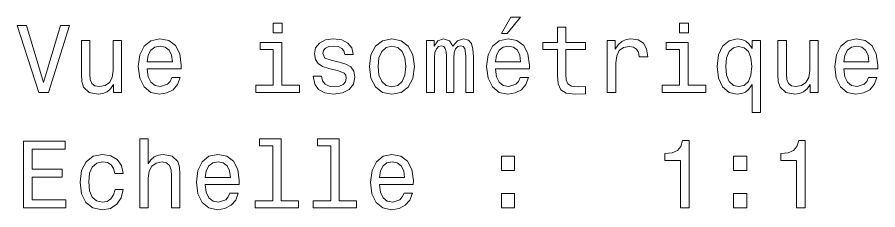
# Model space of a CAD drawing. Extents: x 284 to 1097, y 96 to 774.
# Drawn here: x 960.09 to 1005.1, y 200.53 to 210.61 of the extents above; entities that cross this region are included whole.
import ezdxf

# ---------------------------------------------------------------- set-up
doc = ezdxf.new("R2010")
doc.units = 0

msp = doc.modelspace()

# ---------------------------------------------------------------- linework, layer by layer
at = {"color": 7, "lineweight": 13}
for points in [[(973.947, 210.293), (973.478, 210.293), (973.478, 209.788), (973.947, 209.788)], [(985.415, 209.748), (985.713, 209.748), (986.414, 210.605), (985.919, 210.605)], [(995.199, 210.293), (994.73, 210.293), (994.73, 209.788), (995.199, 209.788)], [(962.352, 210.177), (961.475, 207.196), (960.572, 210.177), (960.093, 210.177), (961.223, 206.672), (961.727, 206.672), (962.832, 210.177)], [(988.35, 208.911), (988.35, 207.554), (988.381, 207.116), (988.522, 206.813), (988.804, 206.636), (989.283, 206.576), (989.808, 206.601), (989.808, 206.984), (989.425, 206.954), (989.077, 206.994), (988.89, 207.121), (988.809, 207.332), (988.794, 207.63), (988.794, 208.911), (989.808, 208.911), (989.808, 209.289), (988.794, 209.289), (988.794, 210.081), (988.35, 210.081), (988.35, 209.289), (987.584, 209.289), (987.584, 208.911)], [(965.555, 209.38), (965.111, 209.38), (965.111, 207.817), (965.061, 207.453), (964.914, 207.191), (964.688, 207.03), (964.39, 206.979), (964.153, 207.02), (964.002, 207.141), (963.916, 207.348), (963.896, 207.64), (963.896, 209.38), (963.452, 209.38), (963.452, 207.6), (963.467, 207.242), (963.563, 206.944), (963.855, 206.672), (964.324, 206.576), (964.577, 206.611), (964.793, 206.702), (964.98, 206.858), (965.131, 207.085), (965.131, 206.672), (965.555, 206.672)], [(966.891, 207.897), (968.667, 207.897), (968.672, 208.104), (968.591, 208.684), (968.369, 209.118), (968.016, 209.38), (967.547, 209.476), (967.088, 209.375), (966.735, 209.092), (966.508, 208.634), (966.427, 208.028), (966.503, 207.408), (966.73, 206.954), (967.078, 206.672), (967.532, 206.576), (967.925, 206.641), (968.248, 206.813), (968.485, 207.085), (968.621, 207.448), (968.182, 207.448), (968.092, 207.247), (967.961, 207.095), (967.587, 206.974), (967.3, 207.03), (967.083, 207.206), (966.942, 207.494), (966.891, 207.882)], [(976.938, 208.25), (976.509, 208.351), (976.191, 208.467), (976.085, 208.704), (976.115, 208.871), (976.221, 208.992), (976.393, 209.067), (976.64, 209.098), (976.877, 209.067), (977.064, 208.976), (977.185, 208.84), (977.235, 208.659), (977.669, 208.659), (977.669, 208.669), (977.593, 208.997), (977.386, 209.254), (977.064, 209.415), (976.64, 209.476), (976.211, 209.415), (975.899, 209.249), (975.702, 209.002), (975.641, 208.689), (975.687, 208.386), (975.828, 208.175), (976.06, 208.023), (976.398, 207.917), (976.892, 207.796), (977.195, 207.67), (977.275, 207.569), (977.306, 207.418), (977.26, 207.232), (977.139, 207.09), (976.943, 207), (976.68, 206.969), (976.403, 207), (976.201, 207.105), (976.065, 207.277), (976.01, 207.514), (975.581, 207.514), (975.651, 207.11), (975.858, 206.818), (976.186, 206.641), (976.64, 206.576), (977.114, 206.641), (977.462, 206.818), (977.674, 207.1), (977.749, 207.469), (977.694, 207.786), (977.538, 208.003), (977.28, 208.144)], [(978.516, 208.023), (978.597, 207.408), (978.829, 206.954), (979.197, 206.672), (979.691, 206.576), (980.18, 206.672), (980.548, 206.949), (980.78, 207.403), (980.866, 208.023), (980.78, 208.639), (980.548, 209.098), (980.18, 209.375), (979.691, 209.476), (979.197, 209.375), (978.829, 209.092), (978.597, 208.639)], [(981.507, 206.672), (981.915, 206.672), (981.915, 208.482), (981.94, 208.755), (982.016, 208.951), (982.132, 209.067), (982.283, 209.113), (982.404, 209.072), (982.485, 208.971), (982.525, 208.8), (982.541, 208.573), (982.541, 206.672), (982.924, 206.672), (982.924, 208.482), (982.949, 208.75), (983.025, 208.946), (983.146, 209.067), (983.297, 209.113), (983.418, 209.072), (983.499, 208.971), (983.549, 208.573), (983.549, 206.672), (983.958, 206.672), (983.958, 208.543), (983.932, 208.931), (983.852, 209.229), (983.69, 209.41), (983.428, 209.476), (983.121, 209.375), (982.883, 209.082), (982.697, 209.37), (982.384, 209.476), (982.097, 209.375), (981.9, 209.092), (981.9, 209.38), (981.507, 209.38)], [(985.108, 207.897), (986.883, 207.897), (986.888, 208.104), (986.807, 208.684), (986.585, 209.118), (986.232, 209.38), (985.763, 209.476), (985.304, 209.375), (984.951, 209.092), (984.724, 208.634), (984.644, 208.028), (984.719, 207.408), (984.946, 206.954), (985.294, 206.672), (985.748, 206.576), (986.141, 206.641), (986.464, 206.813), (986.701, 207.085), (986.837, 207.448), (986.399, 207.448), (986.308, 207.247), (986.177, 207.095), (985.804, 206.974), (985.516, 207.03), (985.299, 207.206), (985.158, 207.494), (985.108, 207.882)], [(990.958, 206.672), (991.401, 206.672), (991.401, 208.22), (991.447, 208.593), (991.583, 208.86), (991.805, 209.022), (992.102, 209.077), (992.324, 209.042), (992.491, 208.941), (992.592, 208.77), (992.627, 208.538), (993.076, 208.538), (993.015, 208.946), (992.849, 209.239), (992.572, 209.415), (992.193, 209.476), (991.936, 209.435), (991.714, 209.335), (991.518, 209.163), (991.361, 208.931), (991.361, 209.38), (990.958, 209.38)], [(998.528, 208.961), (998.371, 209.188), (998.195, 209.35), (997.988, 209.44), (997.751, 209.476), (997.322, 209.375), (996.989, 209.092), (996.773, 208.639), (996.697, 208.028), (996.773, 207.413), (996.989, 206.959), (997.322, 206.672), (997.751, 206.576), (997.988, 206.606), (998.19, 206.692), (998.366, 206.848), (998.528, 207.085), (998.528, 205.623), (998.971, 205.623), (998.971, 209.38), (998.528, 209.38)], [(1001.987, 209.38), (1001.543, 209.38), (1001.543, 207.817), (1001.493, 207.453), (1001.347, 207.191), (1001.12, 207.03), (1000.822, 206.979), (1000.585, 207.02), (1000.434, 207.141), (1000.348, 207.348), (1000.328, 207.64), (1000.328, 209.38), (999.884, 209.38), (999.884, 207.6), (999.899, 207.242), (999.995, 206.944), (1000.288, 206.672), (1000.757, 206.576), (1001.009, 206.611), (1001.226, 206.702), (1001.412, 206.858), (1001.564, 207.085), (1001.564, 206.672), (1001.987, 206.672)], [(1003.324, 207.897), (1005.099, 207.897), (1005.104, 208.104), (1005.023, 208.684), (1004.801, 209.118), (1004.448, 209.38), (1003.979, 209.476), (1003.52, 209.375), (1003.167, 209.092), (1002.94, 208.634), (1002.86, 208.028), (1002.935, 207.408), (1003.162, 206.954), (1003.51, 206.672), (1003.964, 206.576), (1004.358, 206.641), (1004.68, 206.813), (1004.917, 207.085), (1005.054, 207.448), (1004.615, 207.448), (1004.524, 207.247), (1004.393, 207.095), (1004.02, 206.974), (1003.732, 207.03), (1003.515, 207.206), (1003.374, 207.494), (1003.324, 207.882)], [(966.891, 208.27), (966.947, 208.618), (967.083, 208.876), (967.29, 209.032), (967.562, 209.087), (967.829, 209.032), (968.036, 208.876), (968.162, 208.618), (968.208, 208.27)], [(973.932, 207.045), (973.932, 209.289), (972.792, 209.289), (972.792, 208.911), (973.488, 208.911), (973.488, 207.045), (972.58, 207.045), (972.58, 206.672), (974.85, 206.672), (974.85, 207.045)], [(978.97, 208.028), (979.015, 208.482), (979.157, 208.81), (979.383, 209.012), (979.691, 209.082), (979.994, 209.012), (980.221, 208.815), (980.362, 208.482), (980.412, 208.028), (980.362, 207.569), (980.221, 207.237), (979.994, 207.035), (979.691, 206.969), (979.383, 207.035), (979.157, 207.237), (979.015, 207.569)], [(985.108, 208.27), (985.163, 208.618), (985.299, 208.876), (985.506, 209.032), (985.778, 209.087), (986.046, 209.032), (986.252, 208.876), (986.378, 208.618), (986.424, 208.27)], [(995.184, 207.045), (995.184, 209.289), (994.044, 209.289), (994.044, 208.911), (994.74, 208.911), (994.74, 207.045), (993.832, 207.045), (993.832, 206.672), (996.102, 206.672), (996.102, 207.045)], [(997.151, 208.028), (997.196, 208.477), (997.337, 208.805), (997.549, 209.007), (997.827, 209.077), (998.119, 209.007), (998.341, 208.81), (998.472, 208.482), (998.523, 208.028), (998.472, 207.569), (998.341, 207.242), (998.119, 207.04), (997.827, 206.974), (997.549, 207.04), (997.337, 207.242), (997.196, 207.574)], [(1003.324, 208.27), (1003.379, 208.618), (1003.515, 208.876), (1003.722, 209.032), (1003.994, 209.087), (1004.262, 209.032), (1004.469, 208.876), (1004.595, 208.618), (1004.64, 208.27)], [(960.416, 200.625), (962.635, 200.625), (962.635, 201.049), (960.88, 201.049), (960.88, 202.234), (962.443, 202.234), (962.443, 202.652), (960.88, 202.652), (960.88, 203.701), (962.595, 203.701), (962.595, 204.125), (960.416, 204.125)], [(966.503, 200.625), (966.947, 200.625), (966.947, 202.188), (966.992, 202.546), (967.139, 202.809), (967.365, 202.97), (967.668, 203.031), (967.91, 202.98), (968.061, 202.844), (968.137, 202.617), (968.162, 202.314), (968.162, 200.625), (968.606, 200.625), (968.606, 202.405), (968.586, 202.763), (968.495, 203.061), (968.198, 203.333), (967.734, 203.429), (967.481, 203.394), (967.265, 203.298), (967.083, 203.146), (966.947, 202.94), (966.947, 204.246), (966.503, 204.246)], [(973.458, 203.873), (973.458, 200.998), (972.545, 200.998), (972.545, 200.625), (974.809, 200.625), (974.809, 200.998), (973.901, 200.998), (973.901, 204.246), (972.762, 204.246), (972.762, 203.873)], [(976.494, 203.873), (976.494, 200.998), (975.581, 200.998), (975.581, 200.625), (977.845, 200.625), (977.845, 200.998), (976.938, 200.998), (976.938, 204.246), (975.798, 204.246), (975.798, 203.873)], [(994.78, 200.625), (995.239, 200.625), (995.239, 204.15), (994.896, 204.15), (994.806, 203.842), (994.624, 203.636), (994.347, 203.515), (993.963, 203.474), (993.963, 203.116), (994.78, 203.116)], [(1000.852, 200.625), (1001.311, 200.625), (1001.311, 204.15), (1000.969, 204.15), (1000.878, 203.842), (1000.696, 203.636), (1000.419, 203.515), (1000.036, 203.474), (1000.036, 203.116), (1000.852, 203.116)], [(965.192, 202.435), (965.631, 202.435), (965.54, 202.839), (965.323, 203.157), (964.985, 203.353), (964.546, 203.429), (964.062, 203.328), (963.694, 203.046), (963.462, 202.587), (963.381, 201.971), (963.457, 201.361), (963.684, 200.907), (964.042, 200.625), (964.531, 200.529), (964.965, 200.605), (965.303, 200.817), (965.535, 201.149), (965.636, 201.593), (965.212, 201.593), (965.136, 201.311), (964.995, 201.099), (964.793, 200.968), (964.546, 200.927), (964.239, 200.993), (964.017, 201.195), (963.881, 201.523), (963.835, 201.987), (963.881, 202.44), (964.022, 202.768), (964.249, 202.97), (964.546, 203.041), (964.809, 202.995), (965.005, 202.879), (965.136, 202.688)], [(969.927, 201.85), (971.703, 201.85), (971.708, 202.057), (971.627, 202.637), (971.405, 203.071), (971.052, 203.333), (970.583, 203.429), (970.124, 203.328), (969.771, 203.046), (969.544, 202.587), (969.463, 201.982), (969.539, 201.361), (969.766, 200.907), (970.114, 200.625), (970.568, 200.529), (970.961, 200.595), (971.284, 200.766), (971.521, 201.038), (971.657, 201.402), (971.219, 201.402), (971.128, 201.2), (970.997, 201.049), (970.623, 200.927), (970.336, 200.983), (970.119, 201.159), (969.978, 201.447), (969.927, 201.835)], [(969.927, 202.224), (969.983, 202.572), (970.119, 202.829), (970.326, 202.985), (970.598, 203.041), (970.865, 202.985), (971.072, 202.829), (971.198, 202.572), (971.244, 202.224)], [(979.036, 201.85), (980.811, 201.85), (980.816, 202.057), (980.735, 202.637), (980.513, 203.071), (980.16, 203.333), (979.691, 203.429), (979.232, 203.328), (978.879, 203.046), (978.652, 202.587), (978.572, 201.982), (978.647, 201.361), (978.874, 200.907), (979.222, 200.625), (979.676, 200.529), (980.069, 200.595), (980.392, 200.766), (980.629, 201.038), (980.765, 201.402), (980.327, 201.402), (980.236, 201.2), (980.105, 201.049), (979.731, 200.927), (979.444, 200.983), (979.227, 201.159), (979.086, 201.447), (979.036, 201.835)], [(979.036, 202.224), (979.091, 202.572), (979.227, 202.829), (979.434, 202.985), (979.706, 203.041), (979.974, 202.985), (980.18, 202.829), (980.306, 202.572), (980.352, 202.224)], [(985.415, 202.582), (986.111, 202.582), (986.111, 203.333), (985.415, 203.333)], [(997.559, 202.582), (998.255, 202.582), (998.255, 203.333), (997.559, 203.333)], [(985.415, 200.625), (986.111, 200.625), (986.111, 201.376), (985.415, 201.376)], [(997.559, 200.625), (998.255, 200.625), (998.255, 201.376), (997.559, 201.376)]]:
    msp.add_lwpolyline(points, close=True, dxfattribs=at)

doc.saveas('drawing.dxf')
